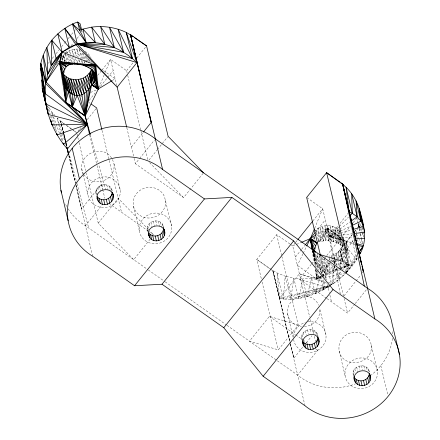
<?xml version="1.0" encoding="UTF-8"?>
<svg xmlns="http://www.w3.org/2000/svg" width="440" height="440" viewBox="0 0 440 440"><rect width="100%" height="100%" fill="white"/><g stroke="black" fill="none" stroke-linecap="round" stroke-linejoin="round"><path stroke-width="0.33" stroke-dasharray="2.2 1.65" d="M346.753 252.923L346.753 241.841L344.02 239.921M271.695 270.012L272.805 270.793L279.62 298.342C294.701 301.505 310.233 296.56 323.604 289.702L323.642 279.697M323.653 276.359L321.668 266.679L319.187 264.93L323.917 259.05M83.012 174.108C74.701 156.574 100.958 142.148 111.529 157.883M112.508 159.484L114.059 164.093L114.032 168.097A16.335 15.301 -13.4 0 1 104.049 180.499C97.213 183.282 88.319 181.363 84.233 174.955M139.321 230.78L133.194 205.046L133.216 201.036L134.338 197.142A16.335 15.301 -13.4 0 1 149.435 187.325A16.335 15.301 -13.4 0 1 164.417 196.46L171.628 226.045A16.335 15.301 -13.4 0 1 149.16 242.737A16.335 15.301 -13.4 0 1 145.635 216.453A16.335 15.301 -13.4 0 1 171.628 226.045M165.495 200.31L165.473 204.314A16.335 15.301 -13.4 0 1 153.466 217.41A16.335 15.301 -13.4 0 1 136.373 212.311L134.272 208.89L133.194 205.046M293.166 337.452L287.507 313.698L287.529 309.689A16.335 15.301 -13.4 0 1 299.536 296.593A16.335 15.301 -13.4 0 1 316.63 301.692L318.736 305.113M345.076 375.65L338.943 349.91L338.971 345.906A16.335 15.301 -13.4 0 1 348.953 333.504C357.945 329.522 369.947 335.055 371.25 345.175L377.382 370.915A16.335 15.301 -13.4 0 1 354.915 387.602A16.335 15.301 -13.4 0 1 351.389 361.323A16.335 15.301 -13.4 0 1 377.382 370.915M371.25 345.175C373.791 364.854 341.891 369.809 338.943 349.91M315.359 266.338L314.171 255.244L314.276 252.098M346.395 251.136L346.753 241.841L343.481 239.575M322.091 277.981L316.805 279.054L317.218 270.996M317.35 268.312L317.455 266.299L315.161 251.801L319.099 268.339L318.67 270.347M330.297 284.449L331.584 284.895L339.075 279.334L345.884 273.158L346.561 263.148M347.05 255.805L347.545 248.463L352.457 241.28L353.59 238.887M328.394 282.557L332.899 283.921L334.125 266.393M334.312 263.697L334.548 260.326L332.156 261.679M353.177 222.695L356.62 218.416L358.606 226.765L358.853 223.465M328.323 285.857L283.289 299.09L285.208 276.199L277.057 272.954L271.876 269.786M340.164 268.461L339.075 279.334L336.264 267.537M340.236 267.779L341.528 254.865L344.305 251.911M340.098 231.506C334.406 224.142 322.531 223.817 315.893 230.082L318.731 241.995L320.925 241.285L325.902 240.664L327.333 228.173L322.685 208.758L306.642 197.461M358.727 223.377L357.594 228.454M334.054 264.423L331.584 284.895L326.777 264.715L329.769 263.027M334.136 263.742L334.548 260.326L335.484 264.259M328.735 286.611L323.604 289.702L324.72 280.923M325.061 278.223L326.777 264.715L321.668 266.679L321.173 273.273L323.659 275.022L326.777 264.715M345.757 248.771L346.753 241.841L344.795 244.255M290.725 299.365L293.832 278.185L285.208 276.199L290.725 299.365L328.394 286.027M96.217 194.552C93.043 183.915 111.485 180.582 112.288 191.664M147.95 231.985C143.407 220.798 162.333 215.897 163.73 227.882M302.264 340.637C297.726 329.45 316.646 324.55 318.043 336.534M353.414 375.634C350.262 365.409 367.911 361.548 369.336 372.141M298.678 298.529L293.832 278.185L302.715 278.867L306.944 296.604L330.352 285.483L298.678 298.529L302.715 278.867L311.647 278.223L320.402 276.276L323.604 289.702M341.886 240.658L342.843 246.67L338.817 243.837L340.192 237.226L327.333 228.173L316.333 234.823M290.521 244.409L292.738 245.966L297.385 265.381L316.805 279.054L318.098 273.026M358.606 226.765L359.425 223.454M306.944 296.604L311.647 278.223L315.32 293.639L330.38 285.543M343.019 243.403C341.677 250.074 335.715 255.2 329.065 256.135M356.142 233.497L357.412 229.086M315.32 293.639L320.402 276.276M340.973 245.174L338.905 230.131L342.843 246.67L340.192 237.226L333.9 241.808L331.254 241.153L327.333 228.173L320.925 241.285L320.106 227.266L323.34 240.84L327.333 228.173L333.9 241.808L338.817 243.837L337.013 228.564L340.973 245.174L340.192 237.226L327.355 228.256L333.041 257.147M345.037 246.543L346.753 241.841L349.058 265.441L345.884 273.158L341.528 254.865L336.694 258.649M357.456 258.401L345.884 273.158L348.755 265.815L356.763 254.975M314.677 228.261L322.685 208.758L312.846 220.985M98.879 87.675L104.071 75.108M105.111 72.6L110.561 59.406L126.605 70.703L127.083 72.694M321.816 276.975L316.805 279.054L319.325 273.609M319.605 273.004L321.007 269.978L319.264 255.299M60.951 59.626C63.668 52.404 71.786 48.043 79.326 49.247L82.858 58.636M302.94 253.858L297.385 265.381L309.683 317.004M303.232 253.253L306.444 246.582M345.719 263.384L348.755 265.815L339.218 266.173L342.375 261.322M343.024 245.845L341.291 247.968L342.678 260.953L344.135 259.881L345.966 257.483M345.884 273.158L356.945 255.91M323.34 240.84L322.493 226.347L325.902 240.664L331.254 241.153L330.088 225.803L333.9 241.808L332.552 226.369L336.441 242.71L340.192 237.226L329.334 236.572L338.36 225.357M317.752 241.775L327.333 228.173L334.725 259.182M346.687 272.041L357.473 256.971M346.803 272.14L351.846 266.519L356.818 259.578L352.457 241.28L354.805 244.492M89.183 100.364L95.101 92.989M150.232 239.069L133.7 259.683L98.236 223.135L86.356 173.272M315.612 232.001L325.336 219.885M315.166 268.961L316.805 279.054L320.177 274.852M320.595 274.324L323.125 271.172L321.651 256.916M48.296 63.311L49.588 61.705M52.168 58.498L54.324 55.825M56.04 53.686L59.054 49.946M61.633 46.739L64.218 43.533M64.647 42.994L66.369 40.86M68.09 38.72L69.383 37.114M71.533 34.441L73.684 31.768M74.113 31.235L75.405 29.629M57.03 63.278L59.582 60.11M61.71 57.464L64.686 53.768M65.109 53.24L67.238 50.595M71.066 45.837L73.618 42.669M77.022 38.44L79.574 35.266M97.73 75.35L101.58 70.571M102.009 70.037L110.561 59.406L116.847 85.883M77.968 131.131L79.668 129.019M80.091 128.491L80.944 127.435M87.312 119.521L96.657 107.91M126.605 70.703L132.979 62.783M136.802 58.036L145.722 46.948M75.906 184.773L81.697 208.791L101.464 184.228L104.346 185.103L98.703 164.72M131.412 147.021L143.011 132.605M92.714 256.284L85.476 225.726L102.036 205.134M203.115 173.355L183.573 197.632L135.383 163.702L139.205 158.95M139.634 158.422L154.501 139.964M98.236 223.135L118.201 198.33L148.363 229.411M148.995 160.066L157.069 150.035M157.493 149.512L167.69 136.84M289.971 244.019L276.694 234.669L256.729 259.474L261.481 279.422M289.586 341.231L272.998 270.551L290.235 342.892M295.3 242.776L292.738 245.966L295.861 244.668M295.73 242.242L297.44 240.119M283.289 299.09L277.057 272.954L279.62 298.342L299.387 273.779L325.82 281.776M340.082 223.223L348.243 213.081M298.232 325.089L269.429 316.371L249.464 341.182L278.267 349.894L298.232 325.089L281.919 256.608M326.507 298.27L299.376 279.163L311.25 264.38M311.674 263.852L318.461 255.404M324.346 258.511L341.127 237.661M342.848 235.527L350.598 225.902M329.681 262.702L321.173 273.273L319.187 264.93M330.105 262.174L343.293 245.79M343.717 245.262L352.655 234.163M354.778 231.523L356.483 229.405L354.712 231.534M329.456 286.297L328.18 287.881L299.376 279.163M329.879 285.769L341.776 270.99M342.199 270.463L347.298 264.132M290.34 343.508L293.876 358.188L302.902 346.973M306.339 342.705L311.927 335.759M344.025 295.884L360.784 275.061M362.5 272.921L363.363 271.854M304.992 405.746L297.66 375.122L317.62 350.306L317.141 348.304M327.063 298.661L347.567 313.093L354.789 304.128M355.212 303.6L367.532 288.305M100.48 86.3L107.272 77.886M107.696 77.358L113.212 70.521M295.383 257.081L301.329 249.728M301.752 249.2L304.722 245.526M55.946 64.823L58.977 61.116M343.459 245.316L352.55 234.185M314.6 231.451L315.893 230.082L316.294 234.79M346.159 249.942L347.545 248.463L356.818 259.578M338.905 226.892L329.334 236.572L354.475 244.178M339.383 226.407L348.475 217.212M315.739 269.687L316.805 279.054L320.854 275.682M321.36 275.264L325.402 271.898L330.215 271.865L340.373 268.571M332.899 283.921L344.845 274.021M322.284 276.304L334.978 269.896L337.189 268.235M339.361 229.455L329.334 236.572L341.748 239.828M339.916 229.059L349.943 221.936M315.92 269.808L316.805 279.054L327.789 272.129L326.887 260.931M112.255 80.526L115.154 78.776L101.838 69.399M316.415 270.49L316.805 279.054L321.47 276.551M322.053 276.243L330.215 271.865L329.566 262.977M359.183 226.457L361.477 225.242L361.933 227.161M316.805 279.054L321.673 276.612M339.669 231.539L329.334 236.572L340.89 237.259M340.274 231.242L350.603 226.204M80.619 96.613L82.484 95.832M90.585 92.439L96.811 89.826M296.489 244.409L300.867 242.589M322.443 276.716L339.361 269.709M339.988 269.451L348.755 265.815L345.648 263.483M341.017 268.362L348.755 265.815L344.504 262.823M339.84 233.431L329.334 236.572L340.225 235.24M340.494 233.233L351.659 229.9M334.048 265.991L334.978 269.896L339.57 268.538M340.225 268.339L348.755 265.815L341.011 263.764L340.538 261.778M279.62 298.342L328.295 285.747M339.763 267.696L348.755 265.815M324.736 277.442L344.564 273.427M342.947 234.911L352.479 233.745M341.567 237.298L353.122 237.985M342.402 239.998L354.161 243.084M312.587 250.498C314.045 258.445 315.882 269.797 325.402 271.898L324.214 258.753M299.387 273.779L326.436 283.118M85.184 51.37L88.138 53.57L91.003 57.464M271.315 269.406L256.729 259.474L271.139 269.621M356.62 218.416L359.106 220.165M327.355 228.256L340.214 237.309M346.395 263.571L349.058 265.441L348.673 263.466M88.913 102.46L90.019 103.235M63.943 123.739L60.621 121.396L60.813 121.154L64.647 123.943M66.165 125.301L72.814 129.982M73.37 130.372L76.692 132.715L72.314 129.525M108.763 203.253L148.088 230.94M148.643 231.33L153.626 234.839L150.277 231.385M269.429 316.371L295.207 334.521M295.763 334.917L302.489 339.652M303.05 340.048L308.094 343.596M310.893 345.57L312.015 346.357M315.937 349.118L317.62 350.306M68.09 208.819A57.305 53.686 -13.3 0 0 85.476 225.726L147.746 269.572M148.308 269.968L164.604 281.44M165.171 281.837L226.424 324.957M226.985 325.353L297.66 375.122A57.305 53.663 -13.5 0 0 355.41 383.884M66.842 125.538L71.764 129.129M60.962 133.854L57.222 118.168L60.813 121.154L63.652 133.067M340.934 293.678L340.048 292.76L334.757 265.881M149.584 162.602L183.573 197.632M345.477 261.399L344.135 259.881L341.291 247.968L346.61 260.821M347.716 263.929L349.058 265.441L348.766 264.176M55.077 115.698L51.634 111.743L48.571 106.761M360.355 227.596L358.501 225.302L359.046 227.981M83.88 174.383L82.83 172.673L81.752 168.828M348.447 264.286L349.058 265.441L348.623 264.138M356.444 234.097L358.276 237.705M358.578 238.304L361.625 244.31M301.972 339.416L303.055 341.561M362.016 226.407L363.105 228.745M359.623 227.733L358.501 225.302L359.123 227.904M359.904 228.338L361.867 232.595M362.148 233.2L364.672 238.673M66.358 61.881L63.41 55.352L64.74 61.347M65.406 54.148L68.767 61.617M314.122 236.99L315.739 240.62M81.598 30.91L82.126 32.098L81.818 30.811M67.666 53.196L67.122 51.964L67.733 54.516M68.761 55.655L71.759 62.431M70.922 54.362L69.344 50.71L70.114 53.938M72.243 57.409L74.877 63.498M314.072 237.056L315.645 240.763M62.458 60.808L62.007 57.404L63.575 61.111M74.107 55.435L71.731 49.792L74.987 63.454M75.427 58.57L77.803 64.213L76.56 59.004M77.489 57.222L74.234 49.236L75.939 56.397M78.491 59.681L80.239 63.982M80.938 59.642L76.786 49.049L78.793 57.47M81.186 60.264L82.891 64.625M84.035 61.765L84.502 63.019M52.563 114.296L51.634 111.743L52.58 115.715M53.488 116.853L59.747 134.09M59.978 134.728L62.293 141.114M82.951 53.048L86.663 63.399M361.091 228.514L364.001 236.764M345.384 254.48L342.348 245.746L345.389 258.506M86.075 56.485L87.599 60.951M57.222 118.168L62.332 133.557M62.546 134.2L64.883 141.251M65.736 143.82L67.227 148.308M47.63 105.837L50.171 113.586M51.018 116.171L55.677 130.388M88.539 59.12L89.375 61.705M287.507 313.698L288.585 317.543A16.335 15.301 -13.4 0 0 301.444 326.596M90.321 134.475L97.972 162.09M313.071 251.273L314.171 255.244L313.225 251.273M63.756 133.315L60.621 121.396L65.368 141.334M63.932 133.975L66.198 142.582M66.374 143.248L67.243 146.559M69.685 155.826L76.835 182.969M77.011 183.634L88.688 227.992M65.065 61.793L63.41 55.352L64.966 61.897M342.513 260.31L339.889 250.019L340.797 261.146M63.542 133.204L60.621 121.396L65.769 142.747M63.707 133.859L65.813 142.389M65.978 143.044L67.276 148.291L63.811 133.727M312.68 250.998L315.101 261.223L315.607 266.508M343.502 239.916L346.209 251.141L342.666 236.253L343.052 238.013M272.805 270.793L290.18 342.843M65.929 143.413L66.732 146.751M68.827 155.419L75.741 184.107M362.087 227.799L364.067 236.115M359.716 222.734L360.481 225.946M359.277 228.558L360.366 233.112M360.52 233.761L363.154 244.827M356.296 234.152L357.39 238.744M357.544 239.399L358.485 243.331M359.266 246.609L359.887 249.227M380.815 365.651L387.833 394.944M347.545 248.463L351.846 266.519M343.492 239.899L345.51 248.364M345.664 249.018L346.594 252.923M338.817 243.837L334.879 227.299L336.441 242.71M342.54 261.146L339.889 250.019L342.084 259.99M367.961 368.781L368.687 371.822M366.218 367.081L367.087 370.728M340.379 261.118L338.173 251.851L338.817 260.716M363.99 365.981L365.002 370.238M337.546 259.155L336.177 253.407L336.545 258.797M337.695 259.793L339.218 266.173L338.866 261.399M361.488 365.602L362.5 369.859M331.254 241.153L327.547 225.61L328.565 240.774L324.995 225.792L325.902 240.664M335.033 259.188L333.955 254.661L334.664 265.26M335.187 259.831L336.418 265.001M334.879 259.848L336.149 265.166M336.782 267.822L343.591 296.417M344.069 298.419L347.567 313.093M358.958 365.97L359.975 370.227M333.273 262.74L331.568 255.58L331.986 261.657M356.653 367.059L357.814 371.921M329.687 258.742L330.149 260.695M330.77 263.302L332.635 271.117L332.173 264.363M354.8 368.753L355.668 372.4M327.75 261.503L330.215 271.865M353.573 370.893L354.293 373.929M353.095 373.263L353.672 375.694M320.925 241.285L317.884 228.52L318.731 241.995L327.333 228.173L328.565 240.774M324.61 258.791L327.789 272.129M321.976 257.521L325.402 271.898M320.579 255.97L326.282 279.901M327.388 284.559L329.285 292.512M329.918 295.158L331.491 301.78M319.182 254.634L323.125 271.172M313.555 237.27L314.188 239.921M321.007 269.978L317.048 253.369L319.099 268.339M314.188 252.577L317.455 266.299M313.242 251.339L314.171 255.244M313.093 251.24L316.113 263.906L316.261 267.201M293.639 339.433A16.335 15.301 -13.4 0 0 311.823 352.236A16.335 15.301 -13.4 0 0 325.941 334.697L319.809 308.963L319.786 312.966L318.665 316.866A16.335 15.301 -13.4 0 1 304.486 326.634M316.525 332.563L317.251 335.605M314.782 330.864L315.793 335.12M310.321 319.66L313.649 333.625M314.281 336.292L315.392 340.962M312.548 329.764L313.566 334.026M310.046 329.384L310.921 333.036M307.522 329.752L308.539 334.015M305.217 330.841L306.235 335.099M303.358 332.536L304.233 336.188M302.132 334.675L303 338.327M301.653 337.046L302.522 340.698M276.694 234.669L281.76 255.943M290.395 343.558L293.876 358.188M290.378 344.559L297.66 375.122M262.114 282.079L278.267 349.894M127.716 75.356L140.861 130.537M141.02 131.203L147.829 159.791M162.206 223.911L163.224 228.173M160.468 222.211L161.623 227.079M158.235 221.117L159.396 225.984M155.732 220.732L156.75 224.994M153.208 221.106L154.369 225.973M150.904 222.189L152.064 227.056M126.814 127.738L133.953 157.696M134.112 158.362L135.383 163.702M149.045 223.883L149.913 227.535M147.818 226.023L148.83 230.28M147.34 228.393L147.917 230.83M91.135 61.292L91.449 62.596M89.716 60.187L90.189 62.172M114.059 164.093L120.186 189.827A16.335 15.301 -13.4 0 1 97.724 206.52A16.335 15.301 -13.4 0 1 94.199 180.24A16.335 15.301 -13.4 0 1 120.186 189.827M87.675 57.981L88.781 62.634M85.377 56.034L86.796 61.985M102.042 130.515L121.512 212.229M82.566 53.081L85.058 63.536M79.326 49.247L81.549 58.581M82.187 61.248L82.979 64.581M110.77 187.693L111.782 191.95M79.409 60.06L80.333 63.949M109.026 185.994L110.187 190.856M106.794 184.899L107.954 189.761M104.297 184.514L105.451 189.376M101.767 184.888L102.927 189.745M89.738 135.025L96.866 164.945M97.026 165.611L102.575 188.898M102.734 189.569L104.803 198.242M70.73 56.524L72.424 63.635M99.462 185.972L100.623 190.834M67.881 55.154L69.404 61.534M97.609 187.666L98.478 191.312M65.285 54.186L67.023 61.468M96.377 189.805L97.537 194.667M95.898 192.176L96.916 196.427M62.007 57.404L62.953 61.375M77.011 134.046L77.644 136.703M77.803 137.368L78.914 142.021M79.068 142.687L85.723 170.61M83.171 174.768L87.885 194.563M69.02 155.595L75.356 182.193M75.993 184.855L81.697 208.791M65.527 141.999L66.638 146.652M68.855 155.953L75.345 183.2M75.977 185.856L85.476 225.726M61.116 134.508L62.673 141.042M52.74 116.375L54.791 124.982M54.945 125.642L56.364 131.599M47.52 105.853L49.396 113.729M50.023 116.353L50.336 117.667M346.368 251.801L346.621 252.984M312.906 251.119L314.446 258.313M342.942 237.567L343.36 239.531M343.497 240.191L343.915 242.154M312.857 250.569L315.101 261.223M359.183 228.646L360.129 233.332M360.267 233.998L361.218 238.684M361.356 239.355L362.302 244.035M333.57 259.837L334.23 263.197M313.687 250.63L316.113 263.906M312.213 250.806L314.507 264.93M341.457 237.985L341.776 239.987M369.045 370.925L369.204 372.108M317.609 334.708L317.928 337.079M163.29 226.056L163.531 227.838M111.854 189.838L112.013 191.026M340.852 261.8L341.011 263.764M329.214 258.187L329.368 260.244M336.589 259.474L337.007 265.54M334.714 265.92L334.978 269.896M66.71 206.514A57.305 53.686 -13.3 0 1 64.889 202.972M392.81 331.727A57.305 53.663 -13.5 0 1 392.695 335.759M392.447 338.409A57.305 53.663 -13.5 0 1 371.294 375.012M307.758 321.888A16.335 15.301 -13.4 0 1 325.941 334.697M293.53 336.754A16.335 15.301 -13.4 0 1 305.371 322.416"/><path stroke-width="0.66" d="M68.865 154.93L67.436 148.946L87.208 124.388L72.364 107.014L72.364 94.611L68.42 78.073L66.286 76.808L63.597 74.322M359.387 254.865C368.522 240.592 363.55 223.548 359.249 208.626C355.828 198.539 349.668 189.151 340.841 183.024M89.584 134.359L85.206 115.984L98.357 88.93L95.607 75.24L95.733 65.104L62.156 52.113L51.777 40.216C58.658 32.071 67.502 25.443 77.654 22L80.135 23.749L81.67 30.168M62.986 143.033L63.454 144.309L87.208 124.388L45.023 93.561L45.628 83.556L47.713 74.189L51.221 65.692L51.777 40.216C46.47 47.042 42.68 54.929 40.821 63.377C39.38 73.519 44.682 83.364 45.023 93.561C45.672 113.9 53.971 133.766 67.436 148.946M63.102 79.481C63.201 91.416 76.654 101.321 86.427 91.674C89.634 89.601 90.156 85.25 93.368 83.325C98.434 78.672 94.853 70.939 95.733 65.104L59.846 61.815L45.991 81.912L87.208 124.388L57.156 134.91L56.733 133.617M90.321 134.475L85.222 116.067L65.785 102.311L63.685 81.752C62.502 70.62 64.768 62.068 77.803 64.213L95.733 65.104L96.844 65.885M126.66 127.072L117.156 87.175L136.923 62.617C119.609 45.903 92.059 35.976 69.306 47.361L57.794 33.814L62.156 52.113L59.543 62.183L65.785 102.311L85.206 115.984L86.427 91.674L83.193 78.106C86.972 76.291 90.063 73.101 91.586 69.185L94.622 81.95L98.357 88.93L111.678 80.878M63.113 74.712L66.693 89.743L65.785 102.311L68.338 91.779L64.4 75.24L70.24 93.418L72.347 106.931L85.222 116.067M95.145 73.299L95.607 75.24L94.814 73.469L95.733 65.104L80.487 64.598L59.846 61.815L62.156 52.113L69.306 47.361L64.773 28.352L77.352 44.138L117.156 87.175L75.939 44.704L64.773 28.352M74.641 95.337L70.746 79.002L75.752 79.761L79.453 95.309L85.206 115.984L88.457 89.617L85.415 76.852L90.25 87.203L85.206 115.984L70.746 79.002L68.42 78.073L74.641 95.337L72.347 106.931L68.338 91.779L63.195 74.718M314.369 251.471L315.607 245.878L316.987 242.864L310.541 238.326L314.418 228.888M98.461 201.553L97.3 196.691C101.503 202.582 111.991 199.49 112.172 192.209C118.371 203.462 99.737 210.392 97.086 198.198M149.903 237.776L148.742 232.909C152.939 238.799 163.433 235.708 163.609 228.426C169.818 239.679 151.173 246.62 148.528 234.421M318.478 338.36C322.333 346.814 309.496 353.87 304.216 346.429L303.055 341.561C307.252 347.452 317.746 344.361 317.928 337.079M354.569 380.501C351.247 369.55 370.739 366.603 370.524 378.158C370.243 388.025 354.139 388.075 353.991 378.07M353.952 376.706C357.198 383.856 369.27 381.106 369.364 373.296M81.873 94.556L75.752 79.761L78.304 79.58L81.873 94.556L85.206 115.984L91.614 84.766L89.128 73.458L91.779 84.59L98.357 88.93L95.733 65.104L83.138 65.246L80.487 64.598M94.814 73.469L93.627 71.748L95.733 65.104L85.679 66.148L83.138 65.246M72.347 106.931L77.028 95.568L73.211 79.569L79.453 95.309M306.735 245.977L310.244 238.7L315.189 232.529M50.567 119.653L52.058 124.889L87.208 124.388L45.914 103.95L41.822 80.13L45.023 93.561L40.821 63.377L45.628 83.556L87.208 124.388L48.279 114.483L42.24 88.539L41.822 80.13L42.207 76.857L40.821 63.377L45.991 81.912L62.156 52.113L75.939 44.704M358.793 253.039L362.846 246.714L357.055 244.959M47.713 74.189L46.865 47.394L51.221 65.692L56.078 58.273L62.156 52.113L47.713 74.189L43.181 55.182L45.991 81.912M359.073 254.738L360.668 252.505M93.627 71.748L92.081 70.114L95.733 65.104L88.055 67.282L85.679 66.148M358.793 252.219L362.846 246.714M51.221 65.692L62.156 52.113M143.44 132.072L151.179 122.458L130.499 34.578L146.57 45.898L168.113 136.317L203.538 172.827M134.558 285.747L204.435 198.924L231.88 197.406L293.651 240.906L333.031 289.465L374.869 318.929A57.305 53.663 -13.5 0 1 388.152 396.275A57.305 53.663 -13.5 0 1 304.992 405.746L263.153 376.288L223.779 327.723L162.003 284.229L134.558 285.747L92.714 256.284A57.305 53.686 -13.3 0 1 79.425 178.91L72.188 148.352M162.003 284.229L231.88 197.406M223.779 327.723L293.651 240.906M297.869 239.586L312.416 221.513M263.153 376.288L333.031 289.465M305.145 244.998L310.244 238.7L316.987 242.864M349.91 215.76L352.303 213.34L351.665 193.628L357.181 216.794L360.938 221.172L363.473 226.364L352.968 229.504M351.615 220.748L357.181 216.794L356.092 200.827L360.938 221.172L352.429 225.319M88.055 67.282L90.206 68.613L95.733 65.104M310.541 238.326L315.755 235.174M301.488 242.33L310.244 238.7L316.822 243.04M354.519 233.492L364.727 232.249L361.059 216.832L361.119 218.125M132.468 58.559L118.091 29.172L123.613 52.338L77.352 44.138L104.808 44.242L91.652 27.148C103.406 25.564 115.517 27.313 126.242 32.417L132.468 58.559L77.352 44.138L95.326 42.559L91.652 27.148L82.896 29.095L79.64 30.349L72.545 23.958L77.352 44.138L136.923 62.617L130.499 34.578L162.591 169.466L204.435 198.924M355.163 238.106L364.672 238.673M77.352 44.138L114.318 47.531L109.472 27.187L123.613 52.338M63.123 78.012L65.351 87.351L65.785 102.311L64.339 84.667L59.543 62.183L65.923 66.677L59.846 61.815L75.141 64.108M66.061 66.479L59.846 61.815L72.578 64.279M356.774 243.766L363.308 245.482M66.225 66.303L59.846 61.815L70.163 64.73M319.314 254.348L348.145 263.076L326.607 172.656L306.642 197.461L320.419 255.305M357.181 216.794L352.303 213.34L349.107 212.009L349.74 214.671M59.846 61.815L67.969 65.439M130.3 34.821L126.242 32.417L136.923 62.617M90.25 87.203L87.406 75.29L91.614 84.766L98.357 88.93L94.556 72.903M130.862 35.206L133.106 36.729M134.228 37.494L146.57 45.898M98.357 88.93L91.916 84.392L90.53 71.407L93.368 83.325L98.357 88.93L95.491 80.416L93.335 71.368M91.614 84.766L98.059 89.304M311.993 249.458L310.244 238.7L316.69 243.238M91.13 104.016L96.657 107.91L101.888 129.85M339.746 182.226L326.607 172.656L342.678 183.975L374.869 318.929M90.206 68.613L92.081 70.114M95.326 42.559L82.896 29.095L86.097 42.526L72.545 23.958M314.364 250.883L315.161 251.801M312.763 250.465L310.244 238.7L315.607 245.878M64.845 69.317L59.543 62.183L63.41 78.689L63.157 77.352M114.318 47.531L100.584 26.505L104.808 44.242M86.097 42.526L79.64 30.349L77.654 22L81.334 30.316M318.769 339.576C315.403 328.686 297.484 336.919 304.216 346.429M164.769 233.299C164.989 221.738 145.497 224.681 148.819 235.637M113.333 197.076C113.547 185.515 94.056 188.458 97.378 199.413M364.188 231.077L364.727 232.249M88.457 89.617L83.193 78.106L78.304 79.58L84.216 93.335L85.206 115.984M86.427 91.674L80.806 79.024L84.216 93.335M40.216 68.514L41.272 70.884M312.911 249.953L310.244 238.7L314.754 248.952M63.992 72.391L59.543 62.183L63.514 75.543M44.781 98.543L44.05 96.745L45.914 103.29M72.364 94.611L66.286 76.808L70.24 93.418M310.244 238.7L313.891 250.822M63.195 77.259L66.693 89.743M95.095 73.266L95.607 75.24M63.162 78.887L65.351 87.351M361.059 216.832L363.473 226.364M66.897 147.416L68.662 154.754M399.421 354.376L392.09 323.757A57.305 53.663 -13.5 0 0 367.532 288.305L155.353 138.908A57.305 53.686 -13.3 0 0 88.655 134.327A57.305 53.686 -13.3 0 0 61.435 192.858M352.303 213.34L346.077 187.204L349.025 211.338M343.585 188.848L342.678 183.975L359.447 255.211L358.452 251.24M343.904 190.174L345.796 198.115M346.11 199.436L347.529 205.392M348.315 208.703L348.948 211.349L342.678 183.975L364.32 286.039M350.532 217.993L351.956 223.982M352.275 225.308L354.173 233.288M354.492 234.619L355.916 240.603M356.235 241.934L358.132 249.915M359.716 256.559L361.62 264.539L359.755 256.542M362.411 267.867L363.363 271.854L361.95 265.865M369.914 374.572L370.205 375.788M369.507 373.907L370.524 378.158M368.885 375.667L370.046 380.529M367.659 377.806L368.814 382.668M365.8 379.5L366.96 384.362M363.495 380.589L364.656 385.445M360.971 380.958L362.125 385.82M358.468 380.578L359.629 385.44M356.235 379.484L357.396 384.346M354.497 377.779L355.652 382.641M353.964 376.91L354.25 378.125M318.07 337.689L319.088 341.946M317.449 339.455L318.61 344.322M316.217 341.589L317.377 346.456M314.364 343.283L315.524 348.156M312.059 344.372L313.22 349.239M309.529 344.74L310.69 349.608M307.032 344.361L308.187 349.228M304.799 343.266L305.959 348.134M302.555 341.853L303.132 344.289M164.164 229.708L164.45 230.923M163.13 230.802L164.291 235.67M161.904 232.936L163.064 237.809M160.05 234.636L161.205 239.503M157.74 235.719L158.901 240.587M155.215 236.088L156.376 240.955M152.713 235.708L153.874 240.576M150.486 234.614L151.646 239.481M95.057 73.112L95.992 77.017L95.046 73.018M112.722 193.485L113.014 194.7M111.694 194.585L112.855 199.447M110.468 196.719L111.623 201.586M108.609 198.418L109.769 203.28M106.304 199.502L107.465 204.364M103.78 199.87L104.934 204.738M101.277 199.49L102.438 204.353M99.044 198.396L100.205 203.258M63.096 77.385L63.41 78.689M63.063 79.151L63.685 81.752L63.118 79.079M51.777 40.216L56.078 58.273M66.792 147.312L68.535 154.621M56.843 133.584L57.156 134.91M51.117 120.951L52.058 124.889M45.914 103.95L42.24 88.539L48.279 114.483M60.918 190.256L68.156 220.814M130.499 34.578L151.179 122.458M63.085 79.365L64.339 84.667M360.916 216.2L359.249 208.626L360.938 221.172M94.677 72.738L95.948 78.755M93.891 71.764L95.491 80.416M92.873 70.785L94.622 81.95M91.586 69.185L93.368 83.325M90.53 71.407L91.779 84.59M79.425 178.91A57.305 53.686 -13.3 0 1 162.591 169.466"/></g></svg>
